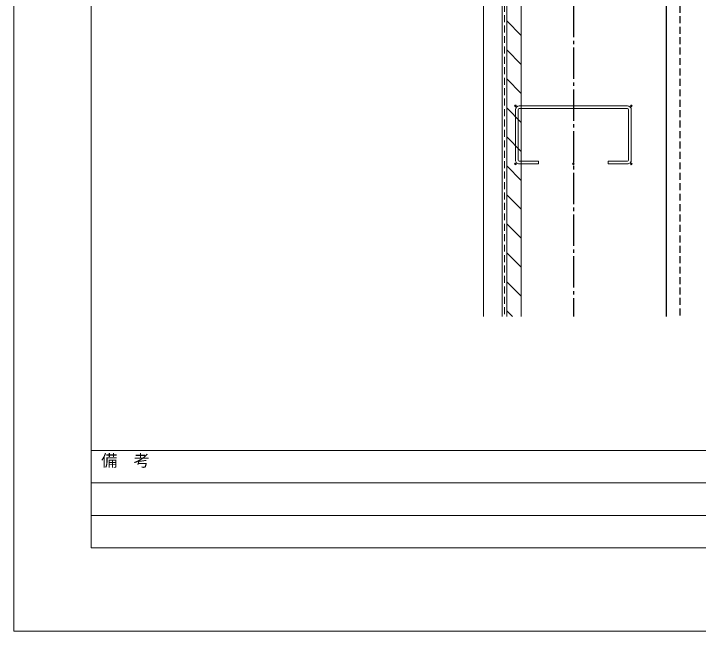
# Model space of a CAD drawing. Units: millimetres at full size, sheet at 1:3; details may follow other scales. Extents: x -1262 to 1258, y -891 to 1034.
# Drawn here: x -1262 to -671, y -891 to -358 of the extents above; entities that cross this region are included whole.
import ezdxf
from ezdxf.enums import TextEntityAlignment as Align

# ---------------------------------------------------------------- set-up
doc = ezdxf.new("R2010")
doc.units = ezdxf.units.MM
doc.header["$LTSCALE"] = 3
doc.header["$PDMODE"] = 32
doc.header["$PDSIZE"] = 1.5
doc.linetypes.add('CHAIN2', pattern=[12, 9, -1, 1, -1])
doc.linetypes.add('DASHED2', pattern=[3, 2, -1])
for name, color, linetype, lineweight in [('0-0_補助1', 4, 'Continuous', 5), ('0-4_寸法線1', 5, 'Continuous', 25), ('0-E_外壁1', 6, 'Continuous', 20), ('2-1_裏貼1', 2, 'Continuous', 18), ('3-9_断熱材1', 4, 'Continuous', 5), ('3-D_防水シート', 3, 'DASHED2', 9), ('4-3_H鋼2', 12, 'Continuous', 25), ('4-5_C鋼1', 2, 'Continuous', 18), ('5-B_枠2', 4, 'Continuous', 5)]:
    doc.layers.add(name, color=color, linetype=linetype, lineweight=lineweight)
doc.styles.add('Arial', font='')
doc.styles.get('Arial').set_extended_font_data('Arial')

msp = doc.modelspace()

# ---------------------------------------------------------------- linework, layer by layer
at = {"layer": '0-0_補助1'}
for p, q in [((-1194.647, 819), (-1194.647, -819)), ((-1194.647, -735), (1191.647, -735)), ((-1194.647, -763), (-320.3, -763)), ((-1194.647, -791), (-320.3, -791)), ((-1194.647, -819), (1191.647, -819)), ((1191.647, -819), (-1194.647, -819))]:
    msp.add_line(p, q, dxfattribs=at)
at = {"layer": '0-4_寸法線1', "linetype": 'CHAIN2'}
msp.add_line((-778.443, 692.477), (-778.443, -619.534), dxfattribs=at)
at = {"layer": '0-E_外壁1'}
for p, q in [((-855.943, 135.523), (-855.943, -619.534)), ((-839.943, 135.523), (-839.943, -619.534))]:
    msp.add_line(p, q, dxfattribs=at)
at = {"layer": '2-1_裏貼1'}
for p, q in [((-823.443, -376.977), (-835.943, -364.477)), ((-823.443, -401.977), (-835.943, -389.477)), ((-823.443, -426.977), (-835.943, -414.477)), ((-823.443, -451.977), (-835.943, -439.477)), ((-823.443, -476.977), (-835.943, -464.477)), ((-823.443, -501.977), (-835.943, -489.477)), ((-823.443, -526.977), (-835.943, -514.477)), ((-823.443, -551.977), (-835.943, -539.477)), ((-823.443, -576.977), (-835.943, -564.477)), ((-823.443, -601.977), (-835.943, -589.477)), ((-830.885, -619.534), (-835.943, -614.477))]:
    msp.add_line(p, q, dxfattribs=at)
at = {"layer": '3-9_断熱材1'}
for p, q in [((-835.943, 135.523), (-835.943, -619.534)), ((-823.443, 135.523), (-823.443, -619.534))]:
    msp.add_line(p, q, dxfattribs=at)
at = {"layer": '3-D_防水シート'}
msp.add_line((-837.943, 135.523), (-837.943, -619.534), dxfattribs=at)
at = {"layer": '4-3_H鋼2'}
msp.add_line((-698.443, 80.523), (-698.443, -619.534), dxfattribs=at)
at = {"layer": '4-3_H鋼2', "linetype": 'DASHED2'}
msp.add_line((-686.443, 80.523), (-686.443, -619.534), dxfattribs=at)
at = {"layer": '4-5_C鋼1'}
for p, q in [((-828.443, -484.489), (-828.443, -441.089)), ((-826.143, -441.089), (-826.143, -484.489)), ((-825.143, -437.789), (-731.743, -437.789)), ((-731.743, -440.089), (-825.143, -440.089)), ((-730.743, -484.489), (-730.743, -441.089)), ((-728.443, -441.089), (-728.443, -484.489)), ((-731.743, -487.789), (-748.443, -487.789))]:
    msp.add_line(p, q, dxfattribs=at)
for points in [[(-825.143, -485.489), (-808.443, -485.489), (-808.443, -487.789), (-825.143, -487.789)], [(-748.443, -487.789), (-748.443, -485.489), (-731.743, -485.489)]]:
    msp.add_lwpolyline(points, dxfattribs=at)
for centre, radius, start, end in [((-825.143, -441.089), 3.3, 90, 180), ((-825.143, -441.089), 1, 90, 180), ((-731.743, -441.089), 3.3, 0.00004, 90), ((-731.743, -441.089), 1, 0, 90), ((-825.143, -484.489), 3.3, 179.99996, 270), ((-825.143, -484.489), 1, 180, 270), ((-731.743, -484.489), 1, 270, 0), ((-731.743, -484.489), 3.3, 270, 0.00004)]:
    msp.add_arc(centre, radius, start, end, dxfattribs=at)
for p in [(-828.443, -437.789), (-728.443, -437.789), (-828.443, -487.789), (-778.443, -487.789), (-728.443, -487.789)]:
    msp.add_point(p, dxfattribs=at)
at = {"layer": '5-B_枠2'}
msp.add_lwpolyline([(-1261.5, 891), (1258.5, 891), (1258.5, -891), (-1261.5, -891)], close=True, dxfattribs=at)

# ---------------------------------------------------------------- texts
at = {"layer": '0-0_補助1', "style": 'Arial'}
msp.add_text('備\u3000考', height=10.23, dxfattribs=at).set_placement((-1185.974, -751.913), align=Align.BOTTOM_LEFT)

doc.saveas('drawing.dxf')
